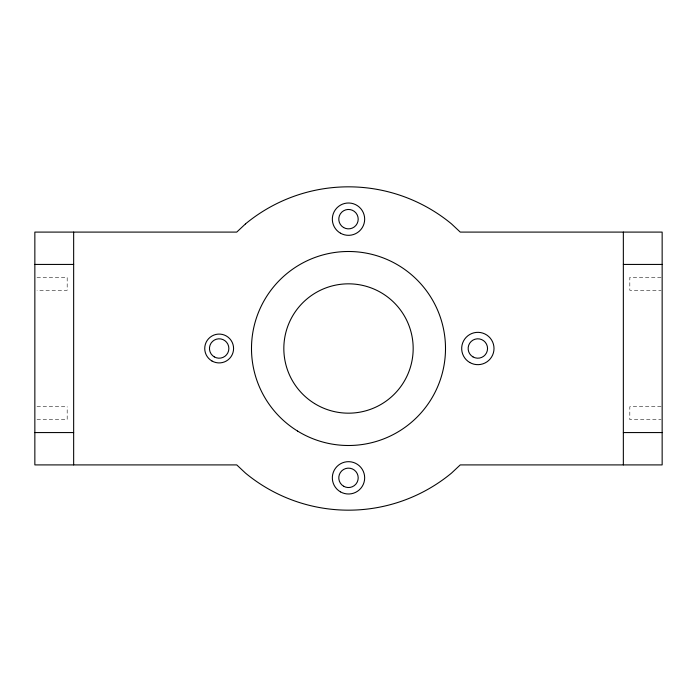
<?xml version="1.0" encoding="UTF-8"?>
<svg xmlns="http://www.w3.org/2000/svg" width="697" height="697" viewBox="0 0 697 697"><rect width="100%" height="100%" fill="white"/><g stroke="black" fill="none" stroke-linecap="round" stroke-linejoin="round"><path stroke-width="0.52" stroke-dasharray="3.48 2.61" d="M37.002 277.362L67.182 277.362L67.182 290.3L37.002 290.3M661.07 277.397L629.818 277.362L629.818 290.3L661.07 290.266M37.002 406.7L67.182 406.76M661.07 406.708L629.818 406.7L629.818 419.638L661.07 419.638M37.002 419.638L67.182 419.585L67.182 406.7"/><path stroke-width="1.05" d="M34.85 264.433L73.655 264.433M623.345 264.433L662.15 264.433M34.85 432.567L73.655 432.567M623.345 432.567L662.15 432.567M623.345 232.092L623.345 464.908M73.655 232.092L73.655 464.908M245.449 223.929L236.745 232.092L34.85 232.092L34.85 464.908L236.745 464.908L245.449 473.071A161.678 161.678 0 0 0 451.551 473.071L460.255 464.908L662.15 464.908L662.15 232.092L460.255 232.092L451.551 223.929A161.678 161.678 0 0 0 245.449 223.929M343.647 486.245A9.697 9.697 0 0 0 358.197 477.837A9.697 9.697 0 0 0 343.647 469.438A9.697 9.697 0 0 0 343.647 486.245M214.31 356.899A9.697 9.697 0 0 0 228.86 348.5A9.697 9.697 0 0 0 214.31 340.101A9.697 9.697 0 0 0 214.31 356.899M343.647 227.562A9.697 9.697 0 0 0 358.197 219.163A9.697 9.697 0 0 0 343.647 210.755A9.697 9.697 0 0 0 343.647 227.562M472.993 356.899A9.697 9.697 0 0 0 487.543 348.5A9.697 9.697 0 0 0 472.993 340.101A9.697 9.697 0 0 0 472.993 356.899M211.949 360.985A14.41 14.41 0 0 0 233.573 348.5A14.41 14.41 0 0 0 211.949 336.015A14.41 14.41 0 0 0 211.949 360.985M469.761 362.501A16.17 16.17 0 0 0 494.007 348.5A16.17 16.17 0 0 0 469.761 334.499A16.17 16.17 0 0 0 469.761 362.501M340.415 491.838A16.17 16.17 0 0 0 364.67 477.837A16.17 16.17 0 0 0 340.415 463.836A16.17 16.17 0 0 0 340.415 491.838M340.415 233.164A16.17 16.17 0 0 0 364.67 219.163A16.17 16.17 0 0 0 340.415 205.162A16.17 16.17 0 0 0 340.415 233.164M297.602 431.077A97.005 97.005 0 0 0 445.461 351.297A97.005 97.005 0 0 0 302.437 263.126A97.005 97.005 0 0 0 297.602 431.077M314.565 403.554A64.673 64.673 0 0 0 413.147 350.364A64.673 64.673 0 0 0 317.788 291.59A64.673 64.673 0 0 0 314.565 403.554"/></g></svg>
